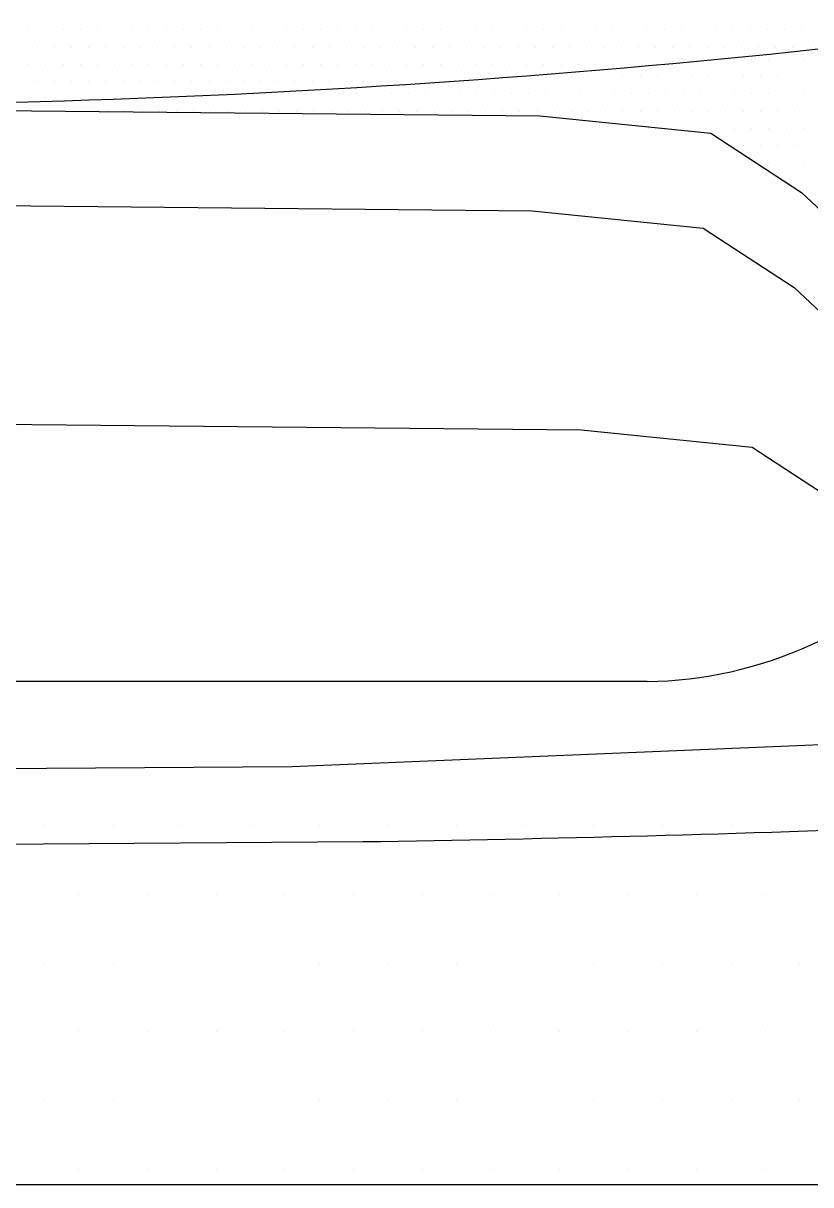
# Model space of a CAD drawing. Header units: millimetres. Extents: x -249630 to 95394, y -188036 to 109963.
# Drawn here: x -89558 to -89199, y -16645 to -16117 of the extents above; entities that cross this region are included whole.
import ezdxf

# ---------------------------------------------------------------- set-up
doc = ezdxf.new("R2010")
doc.units = ezdxf.units.MM
doc.layers.add('Layer11', color=30, linetype='Continuous')
doc.layers.add('VEREDA', color=1, linetype='Continuous')

# ---------------------------------------------------------------- blocks, each defined once
blk = doc.blocks.new('A$C3F545D02')
at = {"layer": 'Layer11'}
for p, q in [((0.8805535731202099, 0.9939808310438707), (0.8805535731202099, 0.9939808310438707)), ((0.8868035731202042, 0.9939808310438707), (0.8868035731202042, 0.9939808310438707)), ((0.8930535731201985, 0.9939808310438707), (0.8930535731201985, 0.9939808310438707)), ((0.8993035731201928, 0.9939808310438707), (0.8993035731201928, 0.9939808310438707)), ((0.9055535731201871, 0.9939808310438707), (0.9055535731201871, 0.9939808310438707)), ((0.9118035731201815, 0.9939808310438707), (0.9118035731201815, 0.9939808310438707)), ((0.9180535731201758, 0.9939808310438707), (0.9180535731201758, 0.9939808310438707)), ((0.9243035731201701, 0.9939808310438707), (0.9243035731201701, 0.9939808310438707)), ((0.9305535731201644, 0.9939808310438707), (0.9305535731201644, 0.9939808310438707)), ((0.9368035731201587, 0.9939808310438707), (0.9368035731201587, 0.9939808310438707)), ((0.943053573120153, 0.9939808310438707), (0.943053573120153, 0.9939808310438707)), ((0.9493035731201473, 0.9939808310438707), (0.9493035731201473, 0.9939808310438707)), ((0.9555535731201417, 0.9939808310438707), (0.9555535731201417, 0.9939808310438707)), ((0.961803573120136, 0.9939808310438707), (0.961803573120136, 0.9939808310438707)), ((0.9680535731201303, 0.9939808310438707), (0.9680535731201303, 0.9939808310438707)), ((0.9743035731201246, 0.9939808310438707), (0.9743035731201246, 0.9939808310438707)), ((0.9805535731201189, 0.9939808310438707), (0.9805535731201189, 0.9939808310438707)), ((0.9868035731201132, 0.9939808310438707), (0.9868035731201132, 0.9939808310438707)), ((0.9930535731201076, 0.9939808310438707), (0.9930535731201076, 0.9939808310438707)), ((0.9993035731201019, 0.9939808310438707), (0.9993035731201019, 0.9939808310438707)), ((1.005553573120096, 0.9939808310438707), (1.005553573120096, 0.9939808310438707)), ((1.011803573120091, 0.9939808310438707), (1.011803573120091, 0.9939808310438707)), ((1.018053573120085, 0.9939808310438707), (1.018053573120085, 0.9939808310438707)), ((1.024303573120079, 0.9939808310438707), (1.024303573120079, 0.9939808310438707)), ((1.030553573120073, 0.9939808310438707), (1.030553573120073, 0.9939808310438707)), ((1.036803573120068, 0.9939808310438707), (1.036803573120068, 0.9939808310438707)), ((1.043053573120062, 0.9939808310438707), (1.043053573120062, 0.9939808310438707)), ((1.049303573120056, 0.9939808310438707), (1.049303573120056, 0.9939808310438707)), ((1.055553573120051, 0.9939808310438707), (1.055553573120051, 0.9939808310438707)), ((1.061803573120045, 0.9939808310438707), (1.061803573120045, 0.9939808310438707)), ((1.068053573120039, 0.9939808310438707), (1.068053573120039, 0.9939808310438707)), ((1.074303573120034, 0.9939808310438707), (1.074303573120034, 0.9939808310438707)), ((1.080553573120028, 0.9939808310438707), (1.080553573120028, 0.9939808310438707)), ((1.086803573120022, 0.9939808310438707), (1.086803573120022, 0.9939808310438707)), ((1.093053573120017, 0.9939808310438707), (1.093053573120017, 0.9939808310438707)), ((1.099303573120011, 0.9939808310438707), (1.099303573120011, 0.9939808310438707)), ((1.105553573120005, 0.9939808310438707), (1.105553573120005, 0.9939808310438707)), ((1.11180357312, 0.9939808310438707), (1.11180357312, 0.9939808310438707)), ((1.118053573119994, 0.9939808310438707), (1.118053573119994, 0.9939808310438707)), ((1.124303573119988, 0.9939808310438707), (1.124303573119988, 0.9939808310438707)), ((1.130553573119983, 0.9939808310438707), (1.130553573119983, 0.9939808310438707)), ((1.136803573119977, 0.9939808310438707), (1.136803573119977, 0.9939808310438707)), ((1.143053573119971, 0.9939808310438707), (1.143053573119971, 0.9939808310438707)), ((1.149303573119965, 0.9939808310438707), (1.149303573119965, 0.9939808310438707)), ((1.15555357311996, 0.9939808310438707), (1.15555357311996, 0.9939808310438707)), ((1.161803573119954, 0.9939808310438707), (1.161803573119954, 0.9939808310438707)), ((0.8836785731202212, 0.9877308310438764), (0.8836785731202212, 0.9877308310438764)), ((0.8899285731202156, 0.9877308310438764), (0.8899285731202156, 0.9877308310438764)), ((0.8961785731202099, 0.9877308310438764), (0.8961785731202099, 0.9877308310438764)), ((0.9024285731202042, 0.9877308310438764), (0.9024285731202042, 0.9877308310438764)), ((0.9086785731201985, 0.9877308310438764), (0.9086785731201985, 0.9877308310438764)), ((0.9149285731201928, 0.9877308310438764), (0.9149285731201928, 0.9877308310438764)), ((0.9211785731201871, 0.9877308310438764), (0.9211785731201871, 0.9877308310438764)), ((0.9274285731201815, 0.9877308310438764), (0.9274285731201815, 0.9877308310438764)), ((0.9336785731201758, 0.9877308310438764), (0.9336785731201758, 0.9877308310438764)), ((0.9399285731201701, 0.9877308310438764), (0.9399285731201701, 0.9877308310438764)), ((0.9461785731201644, 0.9877308310438764), (0.9461785731201644, 0.9877308310438764)), ((0.9524285731201587, 0.9877308310438764), (0.9524285731201587, 0.9877308310438764)), ((0.958678573120153, 0.9877308310438764), (0.958678573120153, 0.9877308310438764)), ((0.9649285731201473, 0.9877308310438764), (0.9649285731201473, 0.9877308310438764)), ((0.9711785731201417, 0.9877308310438764), (0.9711785731201417, 0.9877308310438764)), ((0.977428573120136, 0.9877308310438764), (0.977428573120136, 0.9877308310438764)), ((0.9836785731201303, 0.9877308310438764), (0.9836785731201303, 0.9877308310438764)), ((0.9899285731201246, 0.9877308310438764), (0.9899285731201246, 0.9877308310438764)), ((0.9961785731201189, 0.9877308310438764), (0.9961785731201189, 0.9877308310438764)), ((1.002428573120113, 0.9877308310438764), (1.002428573120113, 0.9877308310438764)), ((1.008678573120108, 0.9877308310438764), (1.008678573120108, 0.9877308310438764)), ((1.014928573120102, 0.9877308310438764), (1.014928573120102, 0.9877308310438764)), ((1.021178573120096, 0.9877308310438764), (1.021178573120096, 0.9877308310438764)), ((1.027428573120091, 0.9877308310438764), (1.027428573120091, 0.9877308310438764)), ((1.033678573120085, 0.9877308310438764), (1.033678573120085, 0.9877308310438764)), ((1.039928573120079, 0.9877308310438764), (1.039928573120079, 0.9877308310438764)), ((1.046178573120073, 0.9877308310438764), (1.046178573120073, 0.9877308310438764)), ((1.052428573120068, 0.9877308310438764), (1.052428573120068, 0.9877308310438764)), ((1.058678573120062, 0.9877308310438764), (1.058678573120062, 0.9877308310438764)), ((1.064928573120056, 0.9877308310438764), (1.064928573120056, 0.9877308310438764)), ((1.071178573120051, 0.9877308310438764), (1.071178573120051, 0.9877308310438764)), ((1.077428573120045, 0.9877308310438764), (1.077428573120045, 0.9877308310438764)), ((1.083678573120039, 0.9877308310438764), (1.083678573120039, 0.9877308310438764)), ((1.089928573120034, 0.9877308310438764), (1.089928573120034, 0.9877308310438764)), ((1.096178573120028, 0.9877308310438764), (1.096178573120028, 0.9877308310438764)), ((1.102428573120022, 0.9877308310438764), (1.102428573120022, 0.9877308310438764)), ((1.108678573120017, 0.9877308310438764), (1.108678573120017, 0.9877308310438764)), ((1.114928573120011, 0.9877308310438764), (1.114928573120011, 0.9877308310438764)), ((1.121178573120005, 0.9877308310438764), (1.121178573120005, 0.9877308310438764)), ((1.12742857312, 0.9877308310438764), (1.12742857312, 0.9877308310438764)), ((1.133678573119994, 0.9877308310438764), (1.133678573119994, 0.9877308310438764)), ((1.139928573119988, 0.9877308310438764), (1.139928573119988, 0.9877308310438764)), ((1.146178573119983, 0.9877308310438764), (1.146178573119983, 0.9877308310438764)), ((1.152428573119977, 0.9877308310438764), (1.152428573119977, 0.9877308310438764)), ((1.158678573119971, 0.9877308310438764), (1.158678573119971, 0.9877308310438764)), ((1.164928573119965, 0.9877308310438764), (1.164928573119965, 0.9877308310438764)), ((0.880553573120352, 0.9814808310438821), (0.880553573120352, 0.9814808310438821)), ((0.8868035731203463, 0.9814808310438821), (0.8868035731203463, 0.9814808310438821)), ((0.8930535731203406, 0.9814808310438821), (0.8930535731203406, 0.9814808310438821)), ((0.8993035731203349, 0.9814808310438821), (0.8993035731203349, 0.9814808310438821)), ((0.9055535731203292, 0.9814808310438821), (0.9055535731203292, 0.9814808310438821)), ((0.9118035731203236, 0.9814808310438821), (0.9118035731203236, 0.9814808310438821)), ((0.9180535731203179, 0.9814808310438821), (0.9180535731203179, 0.9814808310438821)), ((0.9243035731203122, 0.9814808310438821), (0.9243035731203122, 0.9814808310438821)), ((0.9305535731203065, 0.9814808310438821), (0.9305535731203065, 0.9814808310438821)), ((0.9368035731203008, 0.9814808310438821), (0.9368035731203008, 0.9814808310438821)), ((0.9430535731202951, 0.9814808310438821), (0.9430535731202951, 0.9814808310438821)), ((0.9493035731202895, 0.9814808310438821), (0.9493035731202895, 0.9814808310438821)), ((0.9555535731202838, 0.9814808310438821), (0.9555535731202838, 0.9814808310438821)), ((0.9618035731202781, 0.9814808310438821), (0.9618035731202781, 0.9814808310438821)), ((0.9680535731202724, 0.9814808310438821), (0.9680535731202724, 0.9814808310438821)), ((0.9743035731202667, 0.9814808310438821), (0.9743035731202667, 0.9814808310438821)), ((0.980553573120261, 0.9814808310438821), (0.980553573120261, 0.9814808310438821)), ((0.9868035731202554, 0.9814808310438821), (0.9868035731202554, 0.9814808310438821)), ((0.9930535731202497, 0.9814808310438821), (0.9930535731202497, 0.9814808310438821)), ((0.999303573120244, 0.9814808310438821), (0.999303573120244, 0.9814808310438821)), ((1.005553573120238, 0.9814808310438821), (1.005553573120238, 0.9814808310438821)), ((1.011803573120233, 0.9814808310438821), (1.011803573120233, 0.9814808310438821)), ((1.018053573120227, 0.9814808310438821), (1.018053573120227, 0.9814808310438821)), ((1.024303573120221, 0.9814808310438821), (1.024303573120221, 0.9814808310438821)), ((1.030553573120216, 0.9814808310438821), (1.030553573120216, 0.9814808310438821)), ((1.03680357312021, 0.9814808310438821), (1.03680357312021, 0.9814808310438821)), ((1.043053573120204, 0.9814808310438821), (1.043053573120204, 0.9814808310438821)), ((1.049303573120199, 0.9814808310438821), (1.049303573120199, 0.9814808310438821)), ((1.055553573120193, 0.9814808310438821), (1.055553573120193, 0.9814808310438821)), ((1.061803573120187, 0.9814808310438821), (1.061803573120187, 0.9814808310438821)), ((1.068053573120181, 0.9814808310438821), (1.068053573120181, 0.9814808310438821)), ((1.074303573120176, 0.9814808310438821), (1.074303573120176, 0.9814808310438821)), ((1.08055357312017, 0.9814808310438821), (1.08055357312017, 0.9814808310438821)), ((1.086803573120164, 0.9814808310438821), (1.086803573120164, 0.9814808310438821)), ((1.093053573120159, 0.9814808310438821), (1.093053573120159, 0.9814808310438821)), ((1.099303573120153, 0.9814808310438821), (1.099303573120153, 0.9814808310438821)), ((1.105553573120147, 0.9814808310438821), (1.105553573120147, 0.9814808310438821)), ((1.111803573120142, 0.9814808310438821), (1.111803573120142, 0.9814808310438821)), ((1.131191703710925, 0.9831851100460938), (1.131191703710925, 0.9831851100460938)), ((1.13744170371092, 0.9831851100460938), (1.13744170371092, 0.9831851100460938)), ((1.143691703710914, 0.9831851100460938), (1.143691703710914, 0.9831851100460938)), ((1.149941703710908, 0.9831851100460938), (1.149941703710908, 0.9831851100460938)), ((1.156191703710903, 0.9831851100460938), (1.156191703710903, 0.9831851100460938)), ((1.162441703710897, 0.9831851100460938), (1.162441703710897, 0.9831851100460938)), ((1.059316703710948, 0.9769351100460995), (1.059316703710948, 0.9769351100460995)), ((1.065566703710942, 0.9769351100460995), (1.065566703710942, 0.9769351100460995)), ((1.071816703710937, 0.9769351100460995), (1.071816703710937, 0.9769351100460995)), ((1.078066703710931, 0.9769351100460995), (1.078066703710931, 0.9769351100460995)), ((1.084316703710925, 0.9769351100460995), (1.084316703710925, 0.9769351100460995)), ((1.09056670371092, 0.9769351100460995), (1.09056670371092, 0.9769351100460995)), ((1.096816703710914, 0.9769351100460995), (1.096816703710914, 0.9769351100460995)), ((1.103066703710908, 0.9769351100460995), (1.103066703710908, 0.9769351100460995)), ((1.109316703710903, 0.9769351100460995), (1.109316703710903, 0.9769351100460995)), ((1.115566703710897, 0.9769351100460995), (1.115566703710897, 0.9769351100460995)), ((1.121816703710891, 0.9769351100460995), (1.121816703710891, 0.9769351100460995)), ((1.128066703710886, 0.9769351100460995), (1.128066703710886, 0.9769351100460995)), ((1.13431670371088, 0.9769351100460995), (1.13431670371088, 0.9769351100460995)), ((1.140566703710874, 0.9769351100460995), (1.140566703710874, 0.9769351100460995)), ((1.146816703710869, 0.9769351100460995), (1.146816703710869, 0.9769351100460995)), ((1.153066703710863, 0.9769351100460995), (1.153066703710863, 0.9769351100460995)), ((1.159316703710857, 0.9769351100460995), (1.159316703710857, 0.9769351100460995)), ((0.8836785731203634, 0.9752308310438593), (0.8836785731203634, 0.9752308310438593)), ((0.8899285731203577, 0.9752308310438593), (0.8899285731203577, 0.9752308310438593)), ((0.896178573120352, 0.9752308310438593), (0.896178573120352, 0.9752308310438593)), ((0.9024285731203463, 0.9752308310438593), (0.9024285731203463, 0.9752308310438593)), ((0.9086785731203406, 0.9752308310438593), (0.9086785731203406, 0.9752308310438593)), ((0.9149285731203349, 0.9752308310438593), (0.9149285731203349, 0.9752308310438593)), ((0.9211785731203292, 0.9752308310438593), (0.9211785731203292, 0.9752308310438593)), ((0.9274285731203236, 0.9752308310438593), (0.9274285731203236, 0.9752308310438593)), ((0.9336785731203179, 0.9752308310438593), (0.9336785731203179, 0.9752308310438593)), ((0.9399285731203122, 0.9752308310438593), (0.9399285731203122, 0.9752308310438593)), ((0.9461785731203065, 0.9752308310438593), (0.9461785731203065, 0.9752308310438593)), ((0.9524285731203008, 0.9752308310438593), (0.9524285731203008, 0.9752308310438593)), ((0.9586785731202951, 0.9752308310438593), (0.9586785731202951, 0.9752308310438593)), ((0.9649285731202895, 0.9752308310438593), (0.9649285731202895, 0.9752308310438593)), ((0.9711785731202838, 0.9752308310438593), (0.9711785731202838, 0.9752308310438593)), ((0.9774285731202781, 0.9752308310438593), (0.9774285731202781, 0.9752308310438593)), ((0.9836785731202724, 0.9752308310438593), (0.9836785731202724, 0.9752308310438593)), ((0.9899285731202667, 0.9752308310438593), (0.9899285731202667, 0.9752308310438593)), ((0.996178573120261, 0.9752308310438593), (0.996178573120261, 0.9752308310438593)), ((1.002428573120255, 0.9752308310438593), (1.002428573120255, 0.9752308310438593)), ((1.00867857312025, 0.9752308310438593), (1.00867857312025, 0.9752308310438593)), ((1.014928573120244, 0.9752308310438593), (1.014928573120244, 0.9752308310438593)), ((1.021178573120238, 0.9752308310438593), (1.021178573120238, 0.9752308310438593)), ((1.027428573120233, 0.9752308310438593), (1.027428573120233, 0.9752308310438593)), ((1.033678573120227, 0.9752308310438593), (1.033678573120227, 0.9752308310438593)), ((0.8805535731204941, 0.968980831043865), (0.8805535731204941, 0.968980831043865)), ((0.8868035731204884, 0.968980831043865), (0.8868035731204884, 0.968980831043865)), ((0.8930535731204827, 0.968980831043865), (0.8930535731204827, 0.968980831043865)), ((0.899303573120477, 0.968980831043865), (0.899303573120477, 0.968980831043865)), ((0.9055535731204714, 0.968980831043865), (0.9055535731204714, 0.968980831043865)), ((0.9118035731204657, 0.968980831043865), (0.9118035731204657, 0.968980831043865)), ((0.956191703710914, 0.9706851100460767), (0.956191703710914, 0.9706851100460767)), ((0.9624417037109083, 0.9706851100460767), (0.9624417037109083, 0.9706851100460767)), ((0.9686917037109026, 0.9706851100460767), (0.9686917037109026, 0.9706851100460767)), ((0.974941703710897, 0.9706851100460767), (0.974941703710897, 0.9706851100460767)), ((0.9811917037108913, 0.9706851100460767), (0.9811917037108913, 0.9706851100460767)), ((0.9874417037108856, 0.9706851100460767), (0.9874417037108856, 0.9706851100460767)), ((0.9936917037108799, 0.9706851100460767), (0.9936917037108799, 0.9706851100460767)), ((0.9999417037108742, 0.9706851100460767), (0.9999417037108742, 0.9706851100460767)), ((1.006191703710869, 0.9706851100460767), (1.006191703710869, 0.9706851100460767)), ((1.012441703710863, 0.9706851100460767), (1.012441703710863, 0.9706851100460767)), ((1.018691703710857, 0.9706851100460767), (1.018691703710857, 0.9706851100460767)), ((1.024941703710851, 0.9706851100460767), (1.024941703710851, 0.9706851100460767)), ((1.031191703710846, 0.9706851100460767), (1.031191703710846, 0.9706851100460767)), ((1.03744170371084, 0.9706851100460767), (1.03744170371084, 0.9706851100460767)), ((1.043691703710834, 0.9706851100460767), (1.043691703710834, 0.9706851100460767)), ((1.049941703710829, 0.9706851100460767), (1.049941703710829, 0.9706851100460767)), ((1.056191703710823, 0.9706851100460767), (1.056191703710823, 0.9706851100460767)), ((1.062441703710817, 0.9706851100460767), (1.062441703710817, 0.9706851100460767)), ((1.068691703710812, 0.9706851100460767), (1.068691703710812, 0.9706851100460767)), ((1.074941703710806, 0.9706851100460767), (1.074941703710806, 0.9706851100460767)), ((1.0811917037108, 0.9706851100460767), (1.0811917037108, 0.9706851100460767)), ((1.087441703710795, 0.9706851100460767), (1.087441703710795, 0.9706851100460767)), ((1.093691703710789, 0.9706851100460767), (1.093691703710789, 0.9706851100460767)), ((1.099941703710783, 0.9706851100460767), (1.099941703710783, 0.9706851100460767)), ((1.106191703710778, 0.9706851100460767), (1.106191703710778, 0.9706851100460767)), ((1.112441703710772, 0.9706851100460767), (1.112441703710772, 0.9706851100460767)), ((1.118691703710766, 0.9706851100460767), (1.118691703710766, 0.9706851100460767)), ((1.124941703710761, 0.9706851100460767), (1.124941703710761, 0.9706851100460767)), ((1.131191703710755, 0.9706851100460767), (1.131191703710755, 0.9706851100460767)), ((1.137441703710749, 0.9706851100460767), (1.137441703710749, 0.9706851100460767)), ((1.143691703710743, 0.9706851100460767), (1.143691703710743, 0.9706851100460767)), ((1.149941703710738, 0.9706851100460767), (1.149941703710738, 0.9706851100460767)), ((1.156191703710732, 0.9706851100460767), (1.156191703710732, 0.9706851100460767)), ((1.162441703710726, 0.9706851100460767), (1.162441703710726, 0.9706851100460767)), ((0.6749103519756545, 0.9665011379747739), (1.066512158874787, 0.9627018193021684)), ((0.9093167037109708, 0.9644351100461108), (0.9093167037109708, 0.9644351100461108)), ((0.9155667037109652, 0.9644351100461108), (0.9155667037109652, 0.9644351100461108)), ((0.9218167037109595, 0.9644351100461108), (0.9218167037109595, 0.9644351100461108)), ((0.9280667037109538, 0.9644351100461108), (0.9280667037109538, 0.9644351100461108)), ((0.9343167037109481, 0.9644351100461108), (0.9343167037109481, 0.9644351100461108)), ((0.9405667037109424, 0.9644351100461108), (0.9405667037109424, 0.9644351100461108)), ((0.9468167037109367, 0.9644351100461108), (0.9468167037109367, 0.9644351100461108)), ((0.953066703710931, 0.9644351100461108), (0.953066703710931, 0.9644351100461108)), ((0.9593167037109254, 0.9644351100461108), (0.9593167037109254, 0.9644351100461108)), ((0.9655667037109197, 0.9644351100461108), (0.9655667037109197, 0.9644351100461108)), ((0.971816703710914, 0.9644351100461108), (0.971816703710914, 0.9644351100461108)), ((0.9780667037109083, 0.9644351100461108), (0.9780667037109083, 0.9644351100461108)), ((0.9843167037109026, 0.9644351100461108), (0.9843167037109026, 0.9644351100461108)), ((0.990566703710897, 0.9644351100461108), (0.990566703710897, 0.9644351100461108)), ((0.9968167037108913, 0.9644351100461108), (0.9968167037108913, 0.9644351100461108)), ((1.003066703710886, 0.9644351100461108), (1.003066703710886, 0.9644351100461108)), ((1.00931670371088, 0.9644351100461108), (1.00931670371088, 0.9644351100461108)), ((1.015566703710874, 0.9644351100461108), (1.015566703710874, 0.9644351100461108)), ((1.021816703710869, 0.9644351100461108), (1.021816703710869, 0.9644351100461108)), ((1.028066703710863, 0.9644351100461108), (1.028066703710863, 0.9644351100461108)), ((1.034316703710857, 0.9644351100461108), (1.034316703710857, 0.9644351100461108)), ((1.040566703710851, 0.9644351100461108), (1.040566703710851, 0.9644351100461108)), ((1.046816703710846, 0.9644351100461108), (1.046816703710846, 0.9644351100461108)), ((1.05306670371084, 0.9644351100461108), (1.05306670371084, 0.9644351100461108)), ((1.059316703710834, 0.9644351100461108), (1.059316703710834, 0.9644351100461108)), ((1.065566703710829, 0.9644351100461108), (1.065566703710829, 0.9644351100461108)), ((1.071816703710823, 0.9644351100461108), (1.071816703710823, 0.9644351100461108)), ((1.078066703710817, 0.9644351100461108), (1.078066703710817, 0.9644351100461108)), ((1.084316703710812, 0.9644351100461108), (1.084316703710812, 0.9644351100461108)), ((1.090566703710806, 0.9644351100461108), (1.090566703710806, 0.9644351100461108)), ((1.0968167037108, 0.9644351100461108), (1.0968167037108, 0.9644351100461108)), ((1.103066703710795, 0.9644351100461108), (1.103066703710795, 0.9644351100461108)), ((1.109316703710789, 0.9644351100461108), (1.109316703710789, 0.9644351100461108)), ((1.115566703710783, 0.9644351100461108), (1.115566703710783, 0.9644351100461108)), ((1.121816703710778, 0.9644351100461108), (1.121816703710778, 0.9644351100461108)), ((1.128066703710772, 0.9644351100461108), (1.128066703710772, 0.9644351100461108)), ((1.134316703710766, 0.9644351100461108), (1.134316703710766, 0.9644351100461108)), ((1.140566703710761, 0.9644351100461108), (1.140566703710761, 0.9644351100461108)), ((1.146816703710755, 0.9644351100461108), (1.146816703710755, 0.9644351100461108)), ((1.153066703710749, 0.9644351100461108), (1.153066703710749, 0.9644351100461108)), ((1.159316703710743, 0.9644351100461108), (1.159316703710743, 0.9644351100461108)), ((1.066512158874787, 0.9627018193021684), (1.128794774136111, 0.9563509821270486)), ((1.106191703710948, 0.9581851100460881), (1.106191703710948, 0.9581851100460881)), ((1.112441703710942, 0.9581851100460881), (1.112441703710942, 0.9581851100460881)), ((1.118691703710937, 0.9581851100460881), (1.118691703710937, 0.9581851100460881)), ((1.124941703710931, 0.9581851100460881), (1.124941703710931, 0.9581851100460881)), ((1.128794774136111, 0.9563509821270486), (1.161843112744634, 0.9347586106198378)), ((1.131191703710925, 0.9581851100460881), (1.131191703710925, 0.9581851100460881)), ((1.13744170371092, 0.9581851100460881), (1.13744170371092, 0.9581851100460881)), ((1.143691703710914, 0.9581851100460881), (1.143691703710914, 0.9581851100460881)), ((1.149941703710908, 0.9581851100460881), (1.149941703710908, 0.9581851100460881)), ((1.156191703710903, 0.9581851100460881), (1.156191703710903, 0.9581851100460881)), ((1.162441703710897, 0.9581851100460881), (1.162441703710897, 0.9581851100460881)), ((1.134316703710937, 0.9519351100460938), (1.134316703710937, 0.9519351100460938)), ((1.140566703710931, 0.9519351100460938), (1.140566703710931, 0.9519351100460938)), ((1.146816703710925, 0.9519351100460938), (1.146816703710925, 0.9519351100460938)), ((1.15306670371092, 0.9519351100460938), (1.15306670371092, 0.9519351100460938)), ((1.159316703710914, 0.9519351100460938), (1.159316703710914, 0.9519351100460938)), ((1.143691703710914, 0.9456851100460995), (1.143691703710914, 0.9456851100460995)), ((1.149941703710908, 0.9456851100460995), (1.149941703710908, 0.9456851100460995)), ((1.156191703710903, 0.9456851100460995), (1.156191703710903, 0.9456851100460995)), ((1.162441703710897, 0.9456851100460995), (1.162441703710897, 0.9456851100460995)), ((1.153066703710891, 0.9394351100460767), (1.153066703710891, 0.9394351100460767)), ((1.159316703710886, 0.9394351100460767), (1.159316703710886, 0.9394351100460767)), ((1.161843112744634, 0.9347586106198378), (1.195866137136136, 0.9028189988956967)), ((0.6749103519756545, 0.931888083263118), (1.063777646290418, 0.9281152948172178)), ((1.162441703710982, 0.9331851100461108), (1.162441703710982, 0.9331851100461108)), ((1.063777646290418, 0.9281152948172178), (1.126060261551686, 0.921764457642098)), ((1.126060261551686, 0.921764457642098), (1.159108600160266, 0.9001720861348872)), ((1.159108600160266, 0.9001720861348872), (1.193131624551768, 0.8682324744107746)), ((0.6749103519759387, 0.8523669799209301), (1.081560043745299, 0.8484216667483793)), ((1.081560043745299, 0.8484216667483793), (1.143842659006623, 0.8420708295732595)), ((1.143842659006623, 0.8420708295732595), (1.176890997615203, 0.8204784580660487)), ((1.105618603929713, 0.7567470844101649), (0.6749103519755408, 0.7567470844101649)), ((1.280438150963562, 0.7383795045062129), (0.9762863869041212, 0.7257530629474331)), ((1.073745655260069, 0.7291978905748522), (1.073745655260069, 0.7291978905748522)), ((1.098745655260075, 0.7291978905748522), (1.098745655260075, 0.7291978905748522)), ((1.12374565526008, 0.7291978905748522), (1.12374565526008, 0.7291978905748522)), ((1.148745655260086, 0.7291978905748522), (1.148745655260086, 0.7291978905748522)), ((0.9762863869041212, 0.7257530629474331), (0.6749103519755408, 0.7235864734822144)), ((0.8862456552602396, 0.7041978905748465), (0.8862456552602396, 0.7041978905748465)), ((0.9112456552602453, 0.7041978905748465), (0.9112456552602453, 0.7041978905748465)), ((0.9362456552602509, 0.7041978905748465), (0.9362456552602509, 0.7041978905748465)), ((0.9612456552602566, 0.7041978905748465), (0.9612456552602566, 0.7041978905748465)), ((0.9862456552602623, 0.7041978905748465), (0.9862456552602623, 0.7041978905748465)), ((1.011245655260268, 0.7041978905748465), (1.011245655260268, 0.7041978905748465)), ((1.036245655260274, 0.7041978905748465), (1.036245655260274, 0.7041978905748465)), ((1.061245655260279, 0.7041978905748465), (1.061245655260279, 0.7041978905748465)), ((1.086245655260285, 0.7041978905748465), (1.086245655260285, 0.7041978905748465)), ((1.111245655260291, 0.7041978905748465), (1.111245655260291, 0.7041978905748465)), ((1.136245655260296, 0.7041978905748465), (1.136245655260296, 0.7041978905748465)), ((1.161245655260302, 0.7041978905748465), (1.161245655260302, 0.7041978905748465)), ((0.6749103519755408, 0.6961108742266902), (1.002241231728874, 0.6984715498244896)), ((0.8987456552601714, 0.6791978905748692), (0.8987456552601714, 0.6791978905748692)), ((0.923745655260177, 0.6791978905748692), (0.923745655260177, 0.6791978905748692)), ((0.9487456552601827, 0.6791978905748692), (0.9487456552601827, 0.6791978905748692)), ((0.9737456552601884, 0.6791978905748692), (0.9737456552601884, 0.6791978905748692)), ((0.9987456552601941, 0.6791978905748692), (0.9987456552601941, 0.6791978905748692)), ((1.0237456552602, 0.6791978905748692), (1.0237456552602, 0.6791978905748692)), ((1.048745655260205, 0.6791978905748692), (1.048745655260205, 0.6791978905748692)), ((1.073745655260211, 0.6791978905748692), (1.073745655260211, 0.6791978905748692)), ((1.098745655260217, 0.6791978905748692), (1.098745655260217, 0.6791978905748692)), ((1.123745655260223, 0.6791978905748692), (1.123745655260223, 0.6791978905748692)), ((1.148745655260228, 0.6791978905748692), (1.148745655260228, 0.6791978905748692)), ((0.8862456552602112, 0.6541978905748351), (0.8862456552602112, 0.6541978905748351)), ((0.9112456552602168, 0.6541978905748351), (0.9112456552602168, 0.6541978905748351)), ((0.9362456552602225, 0.6541978905748351), (0.9362456552602225, 0.6541978905748351)), ((0.9612456552602282, 0.6541978905748351), (0.9612456552602282, 0.6541978905748351)), ((0.9862456552602339, 0.6541978905748351), (0.9862456552602339, 0.6541978905748351)), ((1.01124565526024, 0.6541978905748351), (1.01124565526024, 0.6541978905748351)), ((1.036245655260245, 0.6541978905748351), (1.036245655260245, 0.6541978905748351)), ((1.061245655260251, 0.6541978905748351), (1.061245655260251, 0.6541978905748351)), ((1.086245655260257, 0.6541978905748351), (1.086245655260257, 0.6541978905748351)), ((1.111245655260262, 0.6541978905748351), (1.111245655260262, 0.6541978905748351)), ((1.136245655260268, 0.6541978905748351), (1.136245655260268, 0.6541978905748351)), ((1.161245655260274, 0.6541978905748351), (1.161245655260274, 0.6541978905748351)), ((0.8987456552601998, 0.6291978905748579), (0.8987456552601998, 0.6291978905748579)), ((0.9237456552602055, 0.6291978905748579), (0.9237456552602055, 0.6291978905748579)), ((0.9487456552602112, 0.6291978905748579), (0.9487456552602112, 0.6291978905748579)), ((0.9737456552602168, 0.6291978905748579), (0.9737456552602168, 0.6291978905748579)), ((0.9987456552602225, 0.6291978905748579), (0.9987456552602225, 0.6291978905748579)), ((1.023745655260228, 0.6291978905748579), (1.023745655260228, 0.6291978905748579)), ((1.048745655260234, 0.6291978905748579), (1.048745655260234, 0.6291978905748579)), ((1.07374565526024, 0.6291978905748579), (1.07374565526024, 0.6291978905748579)), ((1.098745655260245, 0.6291978905748579), (1.098745655260245, 0.6291978905748579)), ((1.123745655260251, 0.6291978905748579), (1.123745655260251, 0.6291978905748579)), ((1.148745655260257, 0.6291978905748579), (1.148745655260257, 0.6291978905748579)), ((0.8862456552602112, 0.6041978905748522), (0.8862456552602112, 0.6041978905748522)), ((0.9112456552602168, 0.6041978905748522), (0.9112456552602168, 0.6041978905748522)), ((0.9362456552602225, 0.6041978905748522), (0.9362456552602225, 0.6041978905748522)), ((0.9612456552602282, 0.6041978905748522), (0.9612456552602282, 0.6041978905748522)), ((0.9862456552602339, 0.6041978905748522), (0.9862456552602339, 0.6041978905748522)), ((1.01124565526024, 0.6041978905748522), (1.01124565526024, 0.6041978905748522)), ((1.036245655260245, 0.6041978905748522), (1.036245655260245, 0.6041978905748522)), ((1.061245655260251, 0.6041978905748522), (1.061245655260251, 0.6041978905748522)), ((1.086245655260257, 0.6041978905748522), (1.086245655260257, 0.6041978905748522)), ((1.111245655260262, 0.6041978905748522), (1.111245655260262, 0.6041978905748522)), ((1.136245655260268, 0.6041978905748522), (1.136245655260268, 0.6041978905748522)), ((1.161245655260274, 0.6041978905748522), (1.161245655260274, 0.6041978905748522)), ((0.8987456552602566, 0.5791978905748465), (0.8987456552602566, 0.5791978905748465)), ((0.9237456552602623, 0.5791978905748465), (0.9237456552602623, 0.5791978905748465)), ((0.948745655260268, 0.5791978905748465), (0.948745655260268, 0.5791978905748465)), ((0.9737456552602737, 0.5791978905748465), (0.9737456552602737, 0.5791978905748465)), ((0.9987456552602794, 0.5791978905748465), (0.9987456552602794, 0.5791978905748465)), ((1.023745655260285, 0.5791978905748465), (1.023745655260285, 0.5791978905748465)), ((1.048745655260291, 0.5791978905748465), (1.048745655260291, 0.5791978905748465)), ((1.073745655260296, 0.5791978905748465), (1.073745655260296, 0.5791978905748465)), ((1.098745655260302, 0.5791978905748465), (1.098745655260302, 0.5791978905748465)), ((1.123745655260308, 0.5791978905748465), (1.123745655260308, 0.5791978905748465)), ((1.148745655260313, 0.5791978905748465), (1.148745655260313, 0.5791978905748465)), ((1.278474408974603, 0.5735486274021184), (0.6749103519755408, 0.5735486274021184))]:
    blk.add_line(p, q, dxfattribs=at)
for centre, radius, start, end in [((0.783075235197515, 4.586825375753392), 3.620300951249694, 268.3789505030778, 277.3663752652693), ((0.9440628357451146, 1.255188461282614), 0.5330971295731487, 294.5037292080322, 298.592811324258), ((1.103588594880961, 0.9052014991859778), 0.1484682935955267, 270.7834304041338, 294.5037292078727), ((0.8674572497108102, 9.634876664953907), 8.937421501950093, 270.8641022547921, 272.1913355058427)]:
    blk.add_arc(centre, radius, start, end, dxfattribs=at)

msp = doc.modelspace()

# ---------------------------------------------------------------- block references
at = {"layer": 'VEREDA', "xscale": 1250, "yscale": 1250, "zscale": 1250}
msp.add_blockref('A$C3F545D02', (-90655.92404543934, -17362.02404768675), dxfattribs=at)

doc.saveas('drawing.dxf')
